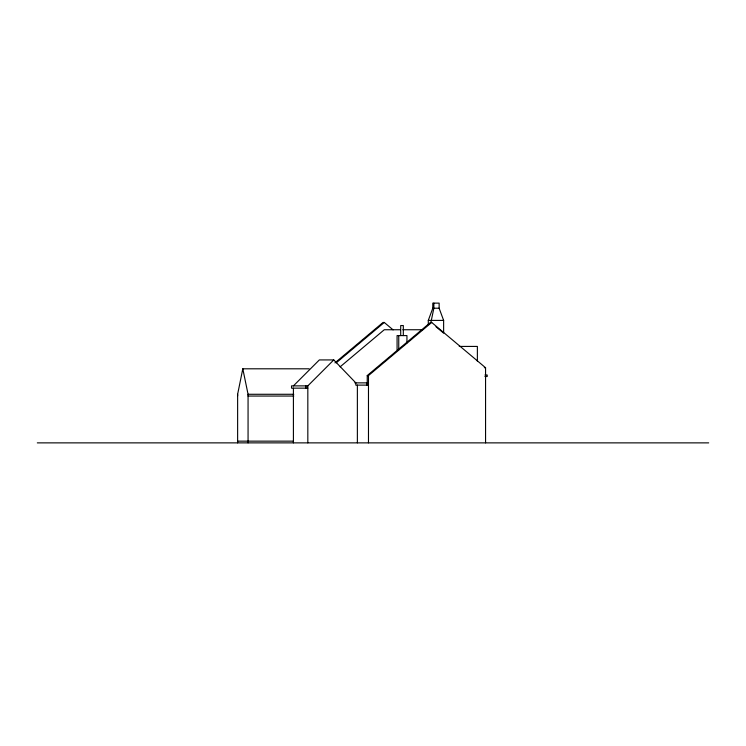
<?xml version="1.0" encoding="UTF-8"?>
<svg xmlns="http://www.w3.org/2000/svg" width="746" height="746" viewBox="0 0 746 746"><rect width="100%" height="100%" fill="white"/><g stroke="black" fill="none" stroke-linecap="round" stroke-linejoin="round"><path stroke-width="1.12" d="M237.629 442.872L237.629 394.28L242.804 368.804L309.124 368.804M428.297 324.557L428.297 320.407L432.792 308.219L432.792 303.128L439.133 303.128L439.133 308.219L443.628 320.407L443.628 333.154L435.981 326.739M293.411 385.878L319.353 359.926L333.77 359.926L355.805 382.866L355.805 385.123L368.477 385.123M307.828 442.872L307.828 385.878L333.77 359.926M334.954 362.864L383.034 322.459L384.274 322.459L393.114 329.881M336.194 362.864L384.274 322.459M340.12 366.845L384.274 329.741L400.499 329.741M367.237 382.866L367.237 375.574L430.451 322.459L431.692 322.459L485.562 367.731L485.562 442.872M367.237 375.574L368.477 375.574L431.692 322.459M432.792 308.219L439.133 308.219M428.297 320.407L443.628 320.407M402.812 329.741L422.506 329.741M459.238 346.424L477.375 346.424L477.375 361.288M484.322 367.731L485.562 367.731M484.919 375.014L487.213 375.014L487.213 376.497L484.891 376.497M354.835 382.866L368.477 382.866M307.828 385.878L291.527 385.878L291.527 388.153L307.828 388.153M237.629 394.28L237.629 395.94M242.804 368.804L248.064 394.28L293.784 394.28M248.064 396.051L293.784 396.051M237.629 441.147L293.439 441.147M37.3 442.872L708.7 442.872M433.864 303.128L433.864 308.219L430.89 322.459M406.943 342.964L406.943 335.588L397.077 335.588L397.077 349.846L398.746 349.846L398.746 335.588M403.316 335.588L403.316 325.545L400.705 325.545L400.705 335.588M368.477 375.574L368.477 442.872M366.911 382.866L366.911 385.123M357.371 385.123L357.371 442.872M305.944 385.878L305.944 388.153M293.411 388.153L293.411 442.872M248.409 394.28L248.409 396.051M248.064 394.28L248.064 442.872"/></g></svg>
